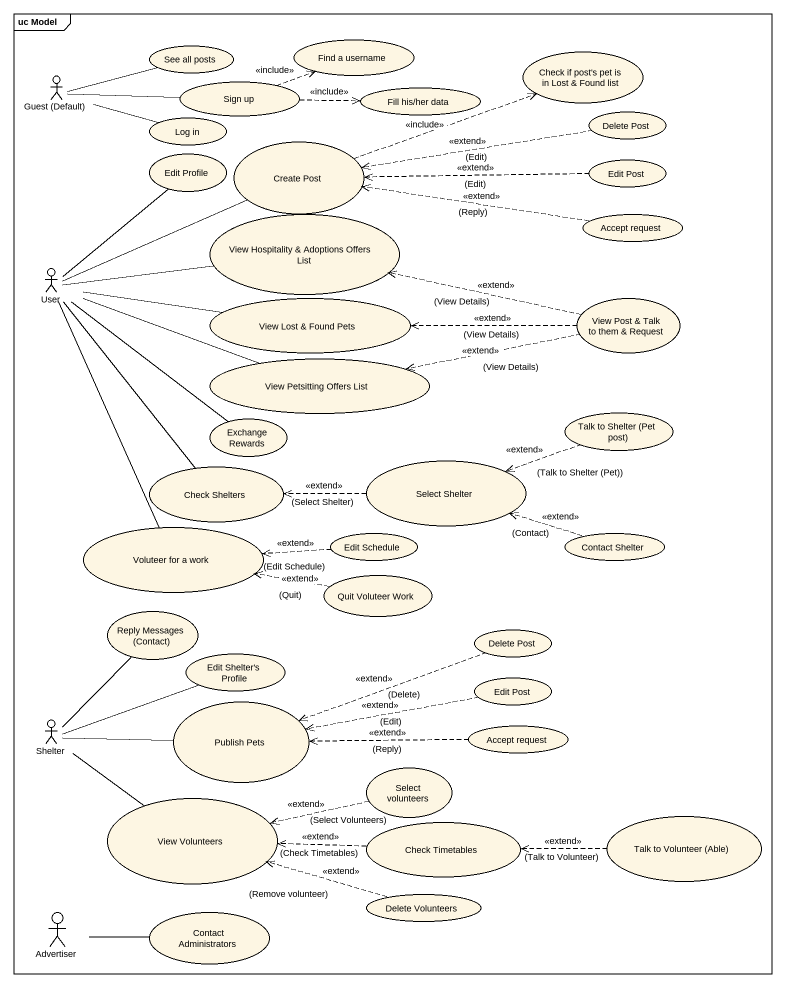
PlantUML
@startuml
mainframe uc Model
usecase "See all posts" as See_all_posts
usecase "Find a username" as Find_a_username
usecase "Check if post's pet is in Lost & Found list" as Check_if_post_s_pet_is_in
actor "Guest (Default)" as Guest_Default
usecase "Sign up" as Sign_up
usecase "Fill his/her data" as Fill_his_her_data
usecase "Log in" as Log_in
usecase "Delete Post" as Delete_Post
usecase "Edit Profile" as Edit_Profile
usecase "Create Post" as Create_Post
usecase "Edit Post" as Edit_Post
usecase "View Hospitality & Adoptions Offers List" as View_Hospitality_Adoptions
usecase "Accept request" as Accept_request
actor User
usecase "View Lost & Found Pets" as View_Lost_Found_Pets
usecase "View Post & Talk to them & Request" as View_Post_Talk_to_them
usecase "View Petsitting Offers List" as View_Petsitting_Offers_List
usecase "Exchange Rewards" as Exchange_Rewards
usecase "Talk to Shelter (Pet post)" as Talk_to_Shelter_Pet_post
usecase "Check Shelters" as Check_Shelters
usecase "Select Shelter" as Select_Shelter
usecase "Voluteer for a work" as Voluteer_for_a_work
usecase "Edit Schedule" as Edit_Schedule
usecase "Contact Shelter" as Contact_Shelter
usecase "Quit Voluteer Work" as Quit_Voluteer_Work
usecase "Reply Messages (Contact)" as Reply_Messages_Contact
usecase "Delete Post" as Delete_Post_2
usecase "Edit Shelter's Profile" as Edit_Shelter_s_Profile
usecase "Publish Pets" as Publish_Pets
usecase "Edit Post" as Edit_Post_2
actor Shelter
usecase "Accept request" as Accept_request_2
usecase "Select volunteers" as Select_volunteers
usecase "View Volunteers" as View_Volunteers
usecase "Check Timetables" as Check_Timetables
usecase "Talk to Volunteer (Able)" as Talk_to_Volunteer_Able
usecase "Delete Volunteers" as Delete_Volunteers
actor Advertiser
usecase "Contact Administrators" as Contact_Administrators
Guest_Default -right- See_all_posts
Guest_Default -right- Sign_up
Guest_Default -right- Log_in
Sign_up .right.> Find_a_username : <<include>>
Sign_up .right.> Fill_his_her_data : <<include>>
Delete_Post .left.> Create_Post : <<extend>>\n(Edit)
Edit_Profile -- User
Create_Post .right.> Check_if_post_s_pet_is_in : <<include>>
Create_Post -left- User
Edit_Post .left.> Create_Post : <<extend>>\n(Edit)
Accept_request .left.> Create_Post : <<extend>>\n(Reply)
User -right- View_Hospitality_Adoptions
User -right- View_Lost_Found_Pets
User -right- View_Petsitting_Offers_List
User -- Exchange_Rewards
User -- Check_Shelters
User -- Voluteer_for_a_work
View_Post_Talk_to_them .left.> View_Hospitality_Adoptions : <<extend>>\n(View Details)
View_Post_Talk_to_them .left.> View_Lost_Found_Pets : <<extend>>\n(View Details)
View_Post_Talk_to_them .left.> View_Petsitting_Offers_List : <<extend>>\n(View Details)
Talk_to_Shelter_Pet_post .left.> Select_Shelter : <<extend>>\n(Talk to Shelter (Pet))
Select_Shelter .left.> Check_Shelters : <<extend>>\n(Select Shelter)
Edit_Schedule .left.> Voluteer_for_a_work : <<extend>>\n(Edit Schedule)
Contact_Shelter .left.> Select_Shelter : <<extend>>\n(Contact)
Quit_Voluteer_Work .left.> Voluteer_for_a_work : <<extend>>\n(Quit)
Delete_Post_2 .left.> Publish_Pets : <<extend>>\n(Delete)
Edit_Post_2 .left.> Publish_Pets : <<extend>>\n(Edit)
Shelter -up- Reply_Messages_Contact
Shelter -right- Edit_Shelter_s_Profile
Shelter -right- Publish_Pets
Shelter -- View_Volunteers
Accept_request_2 .left.> Publish_Pets : <<extend>>\n(Reply)
Select_volunteers .left.> View_Volunteers : <<extend>>\n(Select Volunteers)
Check_Timetables .left.> View_Volunteers : <<extend>>\n(Check Timetables)
Talk_to_Volunteer_Able .left.> Check_Timetables : <<extend>>\n(Talk to Volunteer)
Delete_Volunteers .left.> View_Volunteers : <<extend>>\n(Remove volunteer)
Advertiser -right- Contact_Administrators
@enduml
